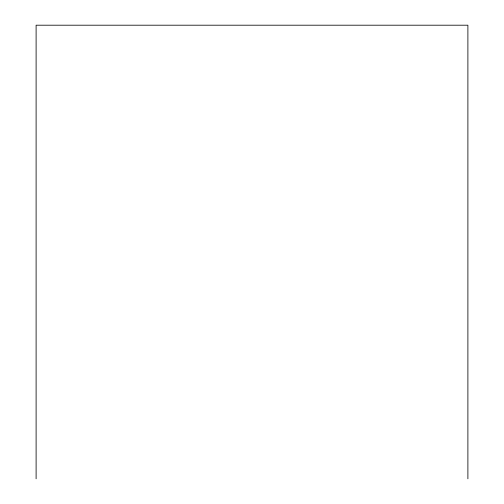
<?xml version="1.0" encoding="UTF-8"?>
<svg xmlns="http://www.w3.org/2000/svg" width="504" height="504" viewBox="0 0 504 504"><rect width="100%" height="100%" fill="white"/><g stroke="black" fill="none" stroke-linecap="round" stroke-linejoin="round"><path stroke-width="0.76" d="M467.895 478.8L467.895 25.2L36.105 25.2L36.105 478.8"/></g></svg>
